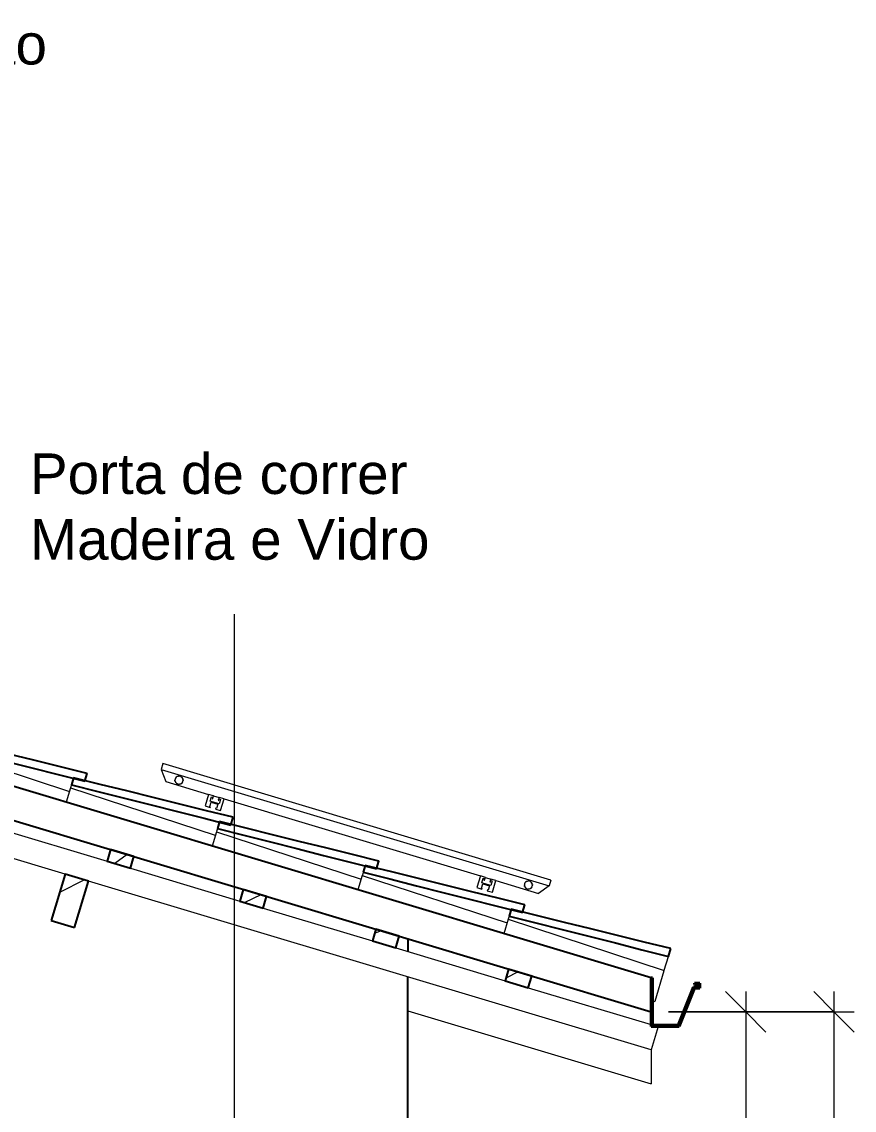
# Model space of a CAD drawing. Header units: millimetres. Extents: x -50912 to 58751, y -45352 to 5553.
# Drawn here: x 41013 to 43067, y 2457 to 5141 of the extents above; entities that cross this region are included whole.
import ezdxf

# ---------------------------------------------------------------- set-up
doc = ezdxf.new("R2010")
doc.units = ezdxf.units.MM
for name, color, linetype, lineweight in [('A-ANNO-DIMS', 211, 'Continuous', 9), ('A-ANNO-DIMS-50', 211, 'Continuous', 9), ('A-GENM', 13, 'Continuous', 9), ('A-GLAZ-CURT', 52, 'Continuous', 9), ('A-GLAZ-CWMG', 51, 'Continuous', 9), ('A-ROOF', 132, 'Continuous', 9), ('A-ROOF-MCUT', 132, 'Continuous', 40), ('A-ROOF-OTLN', 132, 'Continuous', 9), ('A-WALL', 113, 'Continuous', 25), ('G-ANNO-TEXT', 231, 'Continuous', 9), ('P-SANR-FIXT', 6, 'Continuous', 9)]:
    doc.layers.add(name, color=color, linetype=linetype, lineweight=lineweight)
doc.styles.add('@Arial Unicode MS', font='ARIALUNI.TTF', dxfattribs={"height": 100})
doc.styles.add('Arial_1', font='arial.ttf', dxfattribs={"height": 100})
doc.dimstyles.new('CRT_-__Metros_-_Linha_de_chamada_3_5_mm_1', dxfattribs={"dimscale": 304.8, "dimtxt": 100.584485, "dimasz": 0.328084, "dimexe": 0.164042, "dimexo": 0.0625, "dimgap": 0.082021, "dimtad": 1, "dimlfac": 0.001, "dimrnd": 0.01, "dimzin": 0, "dimdsep": 46, "dimtxsty": '@Arial Unicode MS', "dimblk1": 'OBLIQUE', "dimblk2": 'OBLIQUE', "dimsah": 1, "dimcen": 0.09, "dimdle": 0.164042, "dimazin": 0, "dimtfac": 1, "dimtdec": 4, "dimtix": 1, "dimtmove": 0, "dimatfit": 3, "dimfxl": 0.984252, "dimfxlon": 1, "dimtvp": 1, "dimtolj": 1, "dimtzin": 0, "dimarcsym": 2})
pattern_1 = [(216.87, (-40199.62, 2625.76), (761.9991, 508.00136), [127, -1143]), (206.565, (-40047.22, 2549.56), (-254.0006, -253.9997), [283.981, -283.981]), (198.435, (-40047.22, 2422.56), (-507.9998, -254.0006), [160.644, -642.575])]

# ---------------------------------------------------------------- blocks, each defined once
blk = doc.blocks.new('Rectangular Mullion - Ripa-3868370-D')
at = {"layer": 'A-GLAZ-CWMG'}
h = blk.add_hatch(dxfattribs=at)
h.set_pattern_fill('FP_16', color=256, style=0, pattern_type=2)
h.set_pattern_definition(pattern_1)
h.paths.add_polyline_path([(-36772.5, 2759.5), (-36763.9, 2788.3), (-36821.3, 2805.5), (-36830, 2776.8)])
at = {"layer": 'A-GLAZ-CWMG', "lineweight": 25}
for p, q in [((-36821.3, 2805.5), (-36830, 2776.8)), ((-36763.9, 2788.3), (-36821.3, 2805.5)), ((-36830, 2776.8), (-36772.5, 2759.5)), ((-36772.5, 2759.5), (-36763.9, 2788.3))]:
    blk.add_line(p, q, dxfattribs=at)
blk = doc.blocks.new('Rectangular Mullion - Ripa-V76-D')
at = {"layer": 'A-GLAZ-CWMG'}
h = blk.add_hatch(dxfattribs=at)
h.set_pattern_fill('FP_16', color=256, style=0, pattern_type=2)
h.set_pattern_definition(pattern_1)
h.paths.add_polyline_path([(-37099.8, 2857.7), (-37091.2, 2886.5), (-37148.6, 2903.7), (-37157.2, 2875)])
at = {"layer": 'A-GLAZ-CWMG', "lineweight": 25}
for p, q in [((-37148.6, 2903.7), (-37157.2, 2875)), ((-37091.2, 2886.5), (-37148.6, 2903.7)), ((-37157.2, 2875), (-37099.8, 2857.7)), ((-37099.8, 2857.7), (-37091.2, 2886.5))]:
    blk.add_line(p, q, dxfattribs=at)
blk = doc.blocks.new('Rectangular Mullion - Ripa-V77-D')
at = {"layer": 'A-GLAZ-CWMG'}
h = blk.add_hatch(dxfattribs=at)
h.set_pattern_fill('FP_16', color=256, style=0, pattern_type=2)
h.set_pattern_definition(pattern_1)
h.paths.add_polyline_path([(-37427, 2955.9), (-37419, 2984.8), (-37475.9, 3001.9), (-37484.5, 2973.1), (-37448.5, 2962.3)])
at = {"layer": 'A-GLAZ-CWMG', "lineweight": 25}
for p, q in [((-37475.9, 3001.9), (-37484.5, 2973.1)), ((-37418.4, 2984.6), (-37475.9, 3001.9)), ((-37427, 2955.9), (-37418.4, 2984.6)), ((-37484.5, 2973.1), (-37427, 2955.9))]:
    blk.add_line(p, q, dxfattribs=at)
blk = doc.blocks.new('Rectangular Mullion - Ripa-V78-D')
at = {"layer": 'A-GLAZ-CWMG'}
h = blk.add_hatch(dxfattribs=at)
h.set_pattern_fill('FP_16', color=256, style=0, pattern_type=2)
h.set_pattern_definition(pattern_1)
h.paths.add_polyline_path([(-37754.3, 3054.1), (-37745.7, 3082.8), (-37803.2, 3100.1), (-37811.8, 3071.3), (-37773.5, 3059.8)])
at = {"layer": 'A-GLAZ-CWMG', "lineweight": 25}
for p, q in [((-37803.2, 3100.1), (-37811.8, 3071.3)), ((-37745.7, 3082.8), (-37803.2, 3100.1)), ((-37811.8, 3071.3), (-37754.3, 3054.1)), ((-37754.3, 3054.1), (-37745.7, 3082.8))]:
    blk.add_line(p, q, dxfattribs=at)
blk = doc.blocks.new('Rectangular Mullion - Caibro-3868449-D')
at = {"layer": 'A-GLAZ-CWMG'}
for p, q in [((-37915.4, 3039.8), (-39320.9, 3461.4)), ((-38081.6, 3152.3), (-37811.8, 3071.3)), ((-37754.3, 3054.1), (-37484.5, 2973.1)), ((-36469.7, 2606), (-37857.9, 3022.5)), ((-37427, 2955.9), (-37157.2, 2875)), ((-37099.8, 2857.7), (-36830, 2776.8)), ((-36772.5, 2759.5), (-36469.7, 2668.7)), ((-36452.4, 2663.5), (-36469.7, 2606)), ((-36466.5, 2667.7), (-36463.3, 2666.8))]:
    blk.add_line(p, q, dxfattribs=at)
blk = doc.blocks.new('Rectangular Mullion - Terça-3868470-D')
at = {"layer": 'A-GLAZ-CWMG'}
h = blk.add_hatch(dxfattribs=at)
h.set_pattern_fill('FP_16', color=256, style=0, pattern_type=2)
h.set_pattern_definition(pattern_1)
h.paths.add_polyline_path([(-37892.4, 2907.6), (-37857.9, 3022.5), (-37915.4, 3039.8), (-37949.9, 2924.8), (-37921.2, 2916.2)])
at = {"layer": 'A-GLAZ-CWMG', "lineweight": 25}
for p, q in [((-37915.4, 3039.8), (-37949.9, 2924.8)), ((-37857.9, 3022.5), (-37915.4, 3039.8)), ((-37892.4, 2907.6), (-37857.9, 3022.5)), ((-37949.9, 2924.8), (-37892.4, 2907.6))]:
    blk.add_line(p, q, dxfattribs=at)
blk = doc.blocks.new('CRT_HDR_AQC_Placa solar para telhado - 1_00 x 0_96-3871115-D')
at = {"layer": 'A-GENM'}
for p, q in [((-37674.4, 3312), (-37678.7, 3297.6)), ((-36716.6, 3024.6), (-37674.4, 3312)), ((-37678.7, 3297.6), (-36720.9, 3010.3)), ((-37678.7, 3297.6), (-37666.7, 3267.9)), ((-37643.1, 3276.2), (-37641.8, 3278)), ((-37638.1, 3280.6), (-37637.3, 3280.9)), ((-37636, 3281.2), (-37633.7, 3281.3)), ((-37629.5, 3280), (-37627.7, 3278.7)), ((-37626.7, 3277.7), (-37626.2, 3277)), ((-37625.1, 3275), (-37624.8, 3274.2)), ((-37666.7, 3267.9), (-37561.4, 3236.3)), ((-37644.3, 3269.7), (-37644.4, 3272)), ((-37643.7, 3267.6), (-37644, 3268.4)), ((-37642.1, 3264.9), (-37642.6, 3265.6)), ((-37639.3, 3262.6), (-37641.1, 3263.9)), ((-37633.2, 3261.4), (-37635.1, 3261.3)), ((-37630.7, 3262), (-37631.5, 3261.7)), ((-37625.8, 3266.2), (-37626.8, 3264.8)), ((-37624.5, 3272.8), (-37624.4, 3270.6)), ((-37548.9, 3232.6), (-37535.5, 3228.6)), ((-37523.1, 3224.8), (-36890.9, 3035.2)), ((-36878.5, 3031.5), (-36865, 3027.4)), ((-36852.6, 3023.7), (-36747.2, 2992.1)), ((-36782.2, 3011.1), (-36782.3, 3013.3)), ((-36781.7, 3009.1), (-36781.9, 3009.8)), ((-36781.1, 3017.6), (-36780.1, 3019)), ((-36780, 3006.3), (-36780.6, 3007)), ((-36778.8, 3020.3), (-36778.1, 3020.9)), ((-36776.1, 3021.9), (-36775.2, 3022.2)), ((-36773.9, 3022.5), (-36771.7, 3022.6)), ((-36767.4, 3021.4), (-36765.6, 3020.1)), ((-36763.7, 3007.7), (-36765, 3005.9)), ((-36764.7, 3019.1), (-36764.1, 3018.4)), ((-36763.1, 3016.4), (-36762.8, 3015.5)), ((-36762.5, 3014.2), (-36762.4, 3012)), ((-36720.9, 3010.3), (-36747.2, 2992.1)), ((-36716.6, 3024.6), (-36720.9, 3010.3)), ((-36777.3, 3004), (-36779.1, 3005.3)), ((-36770.8, 3002.8), (-36773, 3002.7)), ((-36765.9, 3005), (-36766.7, 3004.5))]:
    blk.add_line(p, q, dxfattribs=at)
for centre, start, end in [((-37634.4, 3271.3), 343.3008, 163.3008), ((-37634.4, 3271.3), 163.3008, 343.3008), ((-36772.4, 3012.7), 163.3008, 343.3008), ((-36772.4, 3012.7), 343.3008, 163.3008)]:
    blk.add_arc(centre, 10, start, end, dxfattribs=at)
blk = doc.blocks.new('Trilho para Coletor Solar - Trilho para Coletor Solar-3871176-D')
at = {"layer": 'A-GENM'}
for p, q in [((-37561.4, 3236.3), (-37570, 3207.6)), ((-37548.9, 3232.6), (-37561.4, 3236.3)), ((-37557.5, 3219.3), (-37554.2, 3230.5)), ((-37554.2, 3230.5), (-37551.3, 3229.6)), ((-37551.3, 3229.6), (-37552.4, 3226)), ((-37552.4, 3226), (-37551, 3225.6)), ((-37551, 3225.6), (-37548.9, 3232.6)), ((-37535.5, 3228.6), (-37537.6, 3221.6)), ((-37537.6, 3221.6), (-37536.2, 3221.2)), ((-37536.2, 3221.2), (-37535.2, 3224.8)), ((-37532.3, 3223.9), (-37535.6, 3212.8)), ((-37523.1, 3224.8), (-37535.5, 3228.6)), ((-37535.2, 3224.8), (-37532.3, 3223.9)), ((-37531.7, 3196.1), (-37523.1, 3224.8)), ((-37570, 3207.6), (-37557.3, 3203.8)), ((-37558.3, 3206.2), (-37555.1, 3217)), ((-37556.7, 3205.7), (-37558.3, 3206.2)), ((-37546.6, 3216), (-37557.5, 3219.3)), ((-37557.3, 3203.8), (-37556.7, 3205.7)), ((-37555.1, 3217), (-37547, 3214.5)), ((-37547, 3214.5), (-37539, 3212.1)), ((-37535.6, 3212.8), (-37546.6, 3216)), ((-37543.8, 3201.8), (-37544.4, 3199.9)), ((-37544.4, 3199.9), (-37531.7, 3196.1)), ((-37542.2, 3201.3), (-37543.8, 3201.8)), ((-37539, 3212.1), (-37542.2, 3201.3))]:
    blk.add_line(p, q, dxfattribs=at)
blk = doc.blocks.new('COLONIAL BASE - COLONIAL BASE-3874429-D')
at = {"layer": 'A-GLAZ-CURT', "lineweight": 25}
for p, q in [((-36814.7, 2953), (-36819.8, 2936.1)), ((-36426.8, 2836.6), (-36421, 2855.9))]:
    blk.add_line(p, q, dxfattribs=at)
at = {"layer": 'A-GLAZ-CURT'}
for p, q in [((-36814.5, 2953.5), (-36420.9, 2856.3)), ((-36819.7, 2936.2), (-36822, 2928.8)), ((-36421, 2855.9), (-36420.9, 2856.3)), ((-36437, 2802.6), (-36426.8, 2836.5))]:
    blk.add_line(p, q, dxfattribs=at)
at = {"layer": 'A-GLAZ-CURT', "lineweight": 25, "flags": 128}
for points in [[(-36421, 2855.9), (-36486.6, 2872), (-36552.2, 2888.2), (-36617.9, 2904.4), (-36683.5, 2920.6), (-36749.1, 2936.8), (-36814.7, 2953)], [(-36819.8, 2936.1), (-36754.3, 2919.6), (-36688.8, 2903), (-36623.3, 2886.4), (-36557.8, 2869.8), (-36492.3, 2853.2), (-36426.8, 2836.6)]]:
    blk.add_lwpolyline(points, dxfattribs=at)
blk = doc.blocks.new('COLONIAL BASE - COLONIAL BASE-V100-D')
at = {"layer": 'A-GLAZ-CURT'}
for p, q in [((-36822.1, 2928.2), (-36832.9, 2892.2)), ((-36822.1, 2928.2), (-36437.1, 2802.3)), ((-36786.2, 2946.5), (-36420.9, 2856.3)), ((-36459.9, 2726.4), (-36437.1, 2802.3)), ((-36466.5, 2727.2), (-36460.1, 2725.6))]:
    blk.add_line(p, q, dxfattribs=at)
blk = doc.blocks.new('COLONIAL BASE - COLONIAL BASE-V101-D')
at = {"layer": 'A-GLAZ-CURT'}
for p, q in [((-36786.2, 2946.5), (-36420.9, 2856.3)), ((-36466.5, 2727.2), (-36460.1, 2725.6)), ((-36459.9, 2726.4), (-36459.9, 2726.4))]:
    blk.add_line(p, q, dxfattribs=at)
blk = doc.blocks.new('COLONIAL BASE - COLONIAL BASE-V102-D')
at = {"layer": 'A-GLAZ-CURT', "lineweight": 25}
for p, q in [((-37174.7, 3061), (-37179.8, 3044.1)), ((-36786.8, 2944.6), (-36781, 2963.9))]:
    blk.add_line(p, q, dxfattribs=at)
at = {"layer": 'A-GLAZ-CURT'}
for p, q in [((-37174.5, 3061.5), (-36780.9, 2964.3)), ((-37179.7, 3044.2), (-37182, 3036.7)), ((-36781, 2963.9), (-36780.9, 2964.3))]:
    blk.add_line(p, q, dxfattribs=at)
at = {"layer": 'A-GLAZ-CURT', "lineweight": 25, "flags": 128}
for points in [[(-36781, 2963.9), (-36846.6, 2980), (-36912.2, 2996.2), (-36977.9, 3012.4), (-37043.5, 3028.6), (-37109.1, 3044.8), (-37174.7, 3061)], [(-37179.8, 3044.1), (-37114.3, 3027.6), (-37048.8, 3011), (-36983.3, 2994.4), (-36917.8, 2977.8), (-36852.3, 2961.2), (-36786.8, 2944.6)]]:
    blk.add_lwpolyline(points, dxfattribs=at)
blk = doc.blocks.new('COLONIAL BASE - COLONIAL BASE-V103-D')
at = {"layer": 'A-GLAZ-CURT'}
for p, q in [((-37182.1, 3036.2), (-37192.8, 3000.6)), ((-37182.1, 3036.2), (-36824.8, 2919.3)), ((-37145.7, 3054.4), (-36780.9, 2964.3))]:
    blk.add_line(p, q, dxfattribs=at)
blk = doc.blocks.new('COLONIAL BASE - COLONIAL BASE-V104-D')
at = {"layer": 'A-GLAZ-CURT'}
blk.add_line((-37145.7, 3054.4), (-36780.9, 2964.3), dxfattribs=at)
blk = doc.blocks.new('COLONIAL BASE - COLONIAL BASE-V105-D')
at = {"layer": 'A-GLAZ-CURT', "lineweight": 25}
for p, q in [((-37534.7, 3169), (-37539.8, 3152.1)), ((-37146.8, 3052.6), (-37141, 3071.9))]:
    blk.add_line(p, q, dxfattribs=at)
at = {"layer": 'A-GLAZ-CURT'}
for p, q in [((-37534.5, 3169.5), (-37140.9, 3072.3)), ((-37539.7, 3152.2), (-37541.9, 3144.9)), ((-37141, 3071.9), (-37140.9, 3072.3))]:
    blk.add_line(p, q, dxfattribs=at)
at = {"layer": 'A-GLAZ-CURT', "lineweight": 25, "flags": 128}
for points in [[(-37141, 3071.9), (-37206.6, 3088), (-37272.2, 3104.2), (-37337.9, 3120.4), (-37403.5, 3136.6), (-37469.1, 3152.8), (-37534.7, 3169)], [(-37539.8, 3152.1), (-37474.3, 3135.6), (-37408.8, 3119), (-37343.3, 3102.4), (-37277.8, 3085.8), (-37212.3, 3069.2), (-37146.8, 3052.6)]]:
    blk.add_lwpolyline(points, dxfattribs=at)
blk = doc.blocks.new('COLONIAL BASE - COLONIAL BASE-V106-D')
at = {"layer": 'A-GLAZ-CURT'}
for p, q in [((-37542.1, 3144.2), (-37552.9, 3108.2)), ((-37542.1, 3144.2), (-37184.8, 3027.3)), ((-37506.2, 3162.5), (-37140.9, 3072.3))]:
    blk.add_line(p, q, dxfattribs=at)
blk = doc.blocks.new('COLONIAL BASE - COLONIAL BASE-V107-D')
at = {"layer": 'A-GLAZ-CURT'}
blk.add_line((-37506.2, 3162.5), (-37140.9, 3072.3), dxfattribs=at)
blk = doc.blocks.new('COLONIAL BASE - COLONIAL BASE-V108-D')
at = {"layer": 'A-GLAZ-CURT', "lineweight": 25}
for p, q in [((-37894.7, 3277), (-37899.8, 3260.1)), ((-37506.8, 3160.6), (-37501, 3179.9))]:
    blk.add_line(p, q, dxfattribs=at)
at = {"layer": 'A-GLAZ-CURT'}
for p, q in [((-37894.5, 3277.5), (-37500.9, 3180.3)), ((-37899.7, 3260.3), (-37902, 3252.7)), ((-37501, 3179.9), (-37500.9, 3180.3))]:
    blk.add_line(p, q, dxfattribs=at)
at = {"layer": 'A-GLAZ-CURT', "lineweight": 25, "flags": 128}
for points in [[(-37501, 3179.9), (-37566.6, 3196), (-37632.2, 3212.2), (-37697.9, 3228.4), (-37763.5, 3244.6), (-37829.1, 3260.8), (-37894.7, 3277)], [(-37899.8, 3260.1), (-37834.3, 3243.6), (-37768.8, 3227), (-37703.3, 3210.4), (-37637.8, 3193.8), (-37572.3, 3177.2), (-37506.8, 3160.6)]]:
    blk.add_lwpolyline(points, dxfattribs=at)
blk = doc.blocks.new('COLONIAL BASE - COLONIAL BASE-V109-D')
at = {"layer": 'A-GLAZ-CURT'}
for p, q in [((-37902.1, 3252.2), (-37912.8, 3216.7)), ((-37902.1, 3252.2), (-37544.8, 3135.3)), ((-37865.8, 3270.4), (-37500.9, 3180.3))]:
    blk.add_line(p, q, dxfattribs=at)
blk = doc.blocks.new('COLONIAL BASE - COLONIAL BASE-V110-D')
at = {"layer": 'A-GLAZ-CURT'}
blk.add_line((-37865.8, 3270.4), (-37500.9, 3180.3), dxfattribs=at)
blk = doc.blocks.new('COLONIAL BASE - COLONIAL BASE-V111-D')
at = {"layer": 'A-GLAZ-CURT', "lineweight": 25}
for p, q in [((-38254.7, 3385), (-38259.8, 3368.1)), ((-37866.8, 3268.6), (-37861, 3287.9))]:
    blk.add_line(p, q, dxfattribs=at)
at = {"layer": 'A-GLAZ-CURT'}
for p, q in [((-38254.5, 3385.5), (-37860.9, 3288.3)), ((-38259.7, 3368.2), (-38261.9, 3361)), ((-37861, 3287.9), (-37860.9, 3288.3))]:
    blk.add_line(p, q, dxfattribs=at)
at = {"layer": 'A-GLAZ-CURT', "lineweight": 25, "flags": 128}
for points in [[(-37861, 3287.9), (-37926.6, 3304), (-37992.2, 3320.2), (-38057.9, 3336.4), (-38123.5, 3352.6), (-38189.1, 3368.8), (-38254.7, 3385)], [(-38259.8, 3368.1), (-38194.3, 3351.6), (-38128.8, 3335), (-38063.3, 3318.4), (-37997.8, 3301.8), (-37932.3, 3285.2), (-37866.8, 3268.6)]]:
    blk.add_lwpolyline(points, dxfattribs=at)
blk = doc.blocks.new('COLONIAL BASE - COLONIAL BASE-V112-D')
at = {"layer": 'A-GLAZ-CURT'}
for p, q in [((-38262.1, 3360.2), (-38272.9, 3324.2)), ((-38262.1, 3360.2), (-37904.9, 3243.4)), ((-38226.2, 3378.5), (-37860.9, 3288.3))]:
    blk.add_line(p, q, dxfattribs=at)
blk = doc.blocks.new('DIMBLOCK80-D')
at = {"layer": 'A-ANNO-DIMS-50', "lineweight": 18}
for p, q in [((42799.1, 2700), (42749.1, 2750)), ((42799.1, 2700), (42849.1, 2650)), ((42799.1, 200), (42749.1, 250)), ((42799.1, 200), (42849.1, 150))]:
    blk.add_line(p, q, dxfattribs=at)
at = {"layer": 'A-ANNO-DIMS-50'}
for p, q in [((42799.1, 2750), (42799.1, 200)), ((42608.9, 2700), (42849.1, 2700)), ((42799.1, 2700), (42608.9, 2700)), ((41893, 200), (42849.1, 200)), ((42799.1, 200), (41893, 200))]:
    blk.add_line(p, q, dxfattribs=at)
at = {"layer": 'A-ANNO-DIMS-50', "color": 0, "insert": (42644.3, 1314.7), "char_height": 100, "width": 324.675, "attachment_point": 1, "rotation": 90, "line_spacing_factor": 1.117605, "style": '@Arial Unicode MS'}
blk.add_mtext('2,50', dxfattribs=at)
blk = doc.blocks.new('_Oblique')
at = {"color": 0, "linetype": 'ByBlock', "lineweight": -2}
blk.add_line((-0.5, -0.5), (0.5, 0.5), dxfattribs=at)
blk = doc.blocks.new('DIMBLOCK84-D')
at = {"layer": 'A-ANNO-DIMS-50', "lineweight": 18}
for p, q in [((43017, 2700), (42967, 2750)), ((43017, 2700), (43067, 2650)), ((43017, 0), (42967, 50)), ((43017, 0), (43067, -50))]:
    blk.add_line(p, q, dxfattribs=at)
at = {"layer": 'A-ANNO-DIMS-50'}
for p, q in [((43017, 2750), (43017, -50)), ((42717, 2700), (43067, 2700)), ((43017, 2700), (42717, 2700)), ((42717, 0), (43067, 0)), ((43017, 0), (42717, 0))]:
    blk.add_line(p, q, dxfattribs=at)
at = {"layer": 'A-ANNO-DIMS-50', "color": 0, "insert": (42862.2, 1214.7), "char_height": 100, "width": 324.675, "attachment_point": 1, "rotation": 90, "line_spacing_factor": 1.117605, "style": '@Arial Unicode MS'}
blk.add_mtext('2,70', dxfattribs=at)

msp = doc.modelspace()

# ---------------------------------------------------------------- linework, layer by layer
at = {"layer": 'A-ROOF', "lineweight": 25}
for p, q in [((35365.691, 4860), (42565.691, 2700)), ((42565.691, 2783.522), (37156.849, 4406.175))]:
    msp.add_line(p, q, dxfattribs=at)
at = {"layer": 'A-ROOF-MCUT'}
for p, q in [((42568.866, 2783.522), (42565.691, 2783.522)), ((42565.691, 2783.522), (42565.691, 2663.61)), ((42568.866, 2666.785), (42568.866, 2783.522)), ((42685.691, 2770.822), (42672.991, 2770.822)), ((42672.991, 2770.822), (42672.991, 2767.647)), ((42672.991, 2767.647), (42682.516, 2767.647)), ((42682.516, 2767.647), (42682.516, 2761.297)), ((42685.691, 2758.122), (42685.691, 2770.822)), ((42670.629, 2761.297), (42632.529, 2666.785)), ((42634.891, 2663.61), (42672.991, 2758.122)), ((42682.516, 2761.297), (42670.629, 2761.297)), ((42672.991, 2758.122), (42685.691, 2758.122)), ((42565.691, 2663.61), (42634.891, 2663.61)), ((42632.529, 2666.785), (42568.866, 2666.785))]:
    msp.add_line(p, q, dxfattribs=at)
at = {"layer": 'A-ROOF-OTLN'}
for p in [(41965.691, 2702.515), (42565.691, 2606.037)]:
    msp.add_line(p, (42565.691, 2522.515), dxfattribs=at)
at = {"layer": 'A-WALL'}
for p, q in [((41965.691, 2880), (41965.691, 2848.679)), ((41965.691, 0), (41965.691, 2786.037))]:
    msp.add_line(p, q, dxfattribs=at)
at = {"layer": 'G-ANNO-TEXT', "color": 7}
msp.add_line((41537.503, 1916.047), (41537.503, 3680.283), dxfattribs=at)

# ---------------------------------------------------------------- block references
at = {"layer": 'A-GENM', "color": 7}
for p in [(79035.342, 0), (79705.82, -201.144)]:
    msp.add_blockref('Trilho para Coletor Solar - Trilho para Coletor Solar-3871176-D', p, dxfattribs=at)
at = {"layer": 'A-GLAZ-CURT'}
for name, p in [('COLONIAL BASE - COLONIAL BASE-V111-D', (79035.342, 0)), ('COLONIAL BASE - COLONIAL BASE-V112-D', (79035.342, 0)), ('COLONIAL BASE - COLONIAL BASE-V107-D', (78315.342, 216)), ('COLONIAL BASE - COLONIAL BASE-V107-D', (78315.342, 216)), ('COLONIAL BASE - COLONIAL BASE-V107-D', (78315.342, 216)), ('COLONIAL BASE - COLONIAL BASE-V107-D', (78315.342, 216)), ('COLONIAL BASE - COLONIAL BASE-V107-D', (78315.342, 216)), ('COLONIAL BASE - COLONIAL BASE-V107-D', (78315.342, 216)), ('COLONIAL BASE - COLONIAL BASE-V107-D', (78315.342, 216)), ('COLONIAL BASE - COLONIAL BASE-V107-D', (78315.342, 216)), ('COLONIAL BASE - COLONIAL BASE-V107-D', (78315.342, 216)), ('COLONIAL BASE - COLONIAL BASE-V107-D', (78315.342, 216)), ('COLONIAL BASE - COLONIAL BASE-V107-D', (78315.342, 216)), ('COLONIAL BASE - COLONIAL BASE-V107-D', (78315.342, 216)), ('COLONIAL BASE - COLONIAL BASE-V107-D', (78315.342, 216)), ('COLONIAL BASE - COLONIAL BASE-V107-D', (78315.342, 216)), ('COLONIAL BASE - COLONIAL BASE-V107-D', (78315.342, 216)), ('COLONIAL BASE - COLONIAL BASE-V107-D', (78315.342, 216)), ('COLONIAL BASE - COLONIAL BASE-V107-D', (78315.342, 216)), ('COLONIAL BASE - COLONIAL BASE-V107-D', (78315.342, 216)), ('COLONIAL BASE - COLONIAL BASE-V107-D', (78315.342, 216)), ('COLONIAL BASE - COLONIAL BASE-V107-D', (78315.342, 216)), ('COLONIAL BASE - COLONIAL BASE-V107-D', (78315.342, 216)), ('COLONIAL BASE - COLONIAL BASE-V107-D', (78315.342, 216)), ('COLONIAL BASE - COLONIAL BASE-V107-D', (78315.342, 216)), ('COLONIAL BASE - COLONIAL BASE-V107-D', (78315.342, 216)), ('COLONIAL BASE - COLONIAL BASE-V107-D', (78315.342, 216)), ('COLONIAL BASE - COLONIAL BASE-V108-D', (79035.342, 0)), ('COLONIAL BASE - COLONIAL BASE-V109-D', (79035.342, 0)), ('COLONIAL BASE - COLONIAL BASE-V110-D', (79035.342, 0)), ('COLONIAL BASE - COLONIAL BASE-V110-D', (79035.342, 0)), ('COLONIAL BASE - COLONIAL BASE-V110-D', (79035.342, 0)), ('COLONIAL BASE - COLONIAL BASE-V110-D', (79035.342, 0)), ('COLONIAL BASE - COLONIAL BASE-V110-D', (79035.342, 0)), ('COLONIAL BASE - COLONIAL BASE-V110-D', (79035.342, 0)), ('COLONIAL BASE - COLONIAL BASE-V110-D', (79035.342, 0)), ('COLONIAL BASE - COLONIAL BASE-V110-D', (79035.342, 0)), ('COLONIAL BASE - COLONIAL BASE-V110-D', (79035.342, 0)), ('COLONIAL BASE - COLONIAL BASE-V110-D', (79035.342, 0)), ('COLONIAL BASE - COLONIAL BASE-V110-D', (79035.342, 0)), ('COLONIAL BASE - COLONIAL BASE-V110-D', (79035.342, 0)), ('COLONIAL BASE - COLONIAL BASE-V110-D', (79035.342, 0)), ('COLONIAL BASE - COLONIAL BASE-V110-D', (79035.342, 0)), ('COLONIAL BASE - COLONIAL BASE-V110-D', (79035.342, 0)), ('COLONIAL BASE - COLONIAL BASE-V110-D', (79035.342, 0)), ('COLONIAL BASE - COLONIAL BASE-V110-D', (79035.342, 0)), ('COLONIAL BASE - COLONIAL BASE-V110-D', (79035.342, 0)), ('COLONIAL BASE - COLONIAL BASE-V110-D', (79035.342, 0)), ('COLONIAL BASE - COLONIAL BASE-V110-D', (79035.342, 0)), ('COLONIAL BASE - COLONIAL BASE-V110-D', (79035.342, 0)), ('COLONIAL BASE - COLONIAL BASE-V110-D', (79035.342, 0)), ('COLONIAL BASE - COLONIAL BASE-V110-D', (79035.342, 0)), ('COLONIAL BASE - COLONIAL BASE-V110-D', (79035.342, 0)), ('COLONIAL BASE - COLONIAL BASE-V110-D', (79035.342, 0)), ('COLONIAL BASE - COLONIAL BASE-V105-D', (79035.342, 0)), ('COLONIAL BASE - COLONIAL BASE-V106-D', (79035.342, 0)), ('COLONIAL BASE - COLONIAL BASE-V107-D', (79035.342, 0)), ('COLONIAL BASE - COLONIAL BASE-V107-D', (79035.342, 0)), ('COLONIAL BASE - COLONIAL BASE-V107-D', (79035.342, 0)), ('COLONIAL BASE - COLONIAL BASE-V107-D', (79035.342, 0)), ('COLONIAL BASE - COLONIAL BASE-V107-D', (79035.342, 0)), ('COLONIAL BASE - COLONIAL BASE-V107-D', (79035.342, 0)), ('COLONIAL BASE - COLONIAL BASE-V107-D', (79035.342, 0)), ('COLONIAL BASE - COLONIAL BASE-V107-D', (79035.342, 0)), ('COLONIAL BASE - COLONIAL BASE-V107-D', (79035.342, 0)), ('COLONIAL BASE - COLONIAL BASE-V107-D', (79035.342, 0)), ('COLONIAL BASE - COLONIAL BASE-V107-D', (79035.342, 0)), ('COLONIAL BASE - COLONIAL BASE-V107-D', (79035.342, 0)), ('COLONIAL BASE - COLONIAL BASE-V107-D', (79035.342, 0)), ('COLONIAL BASE - COLONIAL BASE-V107-D', (79035.342, 0)), ('COLONIAL BASE - COLONIAL BASE-V107-D', (79035.342, 0)), ('COLONIAL BASE - COLONIAL BASE-V107-D', (79035.342, 0)), ('COLONIAL BASE - COLONIAL BASE-V107-D', (79035.342, 0)), ('COLONIAL BASE - COLONIAL BASE-V107-D', (79035.342, 0)), ('COLONIAL BASE - COLONIAL BASE-V107-D', (79035.342, 0)), ('COLONIAL BASE - COLONIAL BASE-V107-D', (79035.342, 0)), ('COLONIAL BASE - COLONIAL BASE-V107-D', (79035.342, 0)), ('COLONIAL BASE - COLONIAL BASE-V107-D', (79035.342, 0)), ('COLONIAL BASE - COLONIAL BASE-V107-D', (79035.342, 0)), ('COLONIAL BASE - COLONIAL BASE-V107-D', (79035.342, 0)), ('COLONIAL BASE - COLONIAL BASE-V107-D', (79035.342, 0)), ('COLONIAL BASE - COLONIAL BASE-V102-D', (79035.342, 0)), ('COLONIAL BASE - COLONIAL BASE-V103-D', (79035.342, 0)), ('COLONIAL BASE - COLONIAL BASE-V104-D', (79035.342, 0)), ('COLONIAL BASE - COLONIAL BASE-V104-D', (79035.342, 0)), ('COLONIAL BASE - COLONIAL BASE-V104-D', (79035.342, 0)), ('COLONIAL BASE - COLONIAL BASE-V104-D', (79035.342, 0)), ('COLONIAL BASE - COLONIAL BASE-V104-D', (79035.342, 0)), ('COLONIAL BASE - COLONIAL BASE-V104-D', (79035.342, 0)), ('COLONIAL BASE - COLONIAL BASE-V104-D', (79035.342, 0)), ('COLONIAL BASE - COLONIAL BASE-V104-D', (79035.342, 0)), ('COLONIAL BASE - COLONIAL BASE-V104-D', (79035.342, 0)), ('COLONIAL BASE - COLONIAL BASE-V104-D', (79035.342, 0)), ('COLONIAL BASE - COLONIAL BASE-V104-D', (79035.342, 0)), ('COLONIAL BASE - COLONIAL BASE-V104-D', (79035.342, 0)), ('COLONIAL BASE - COLONIAL BASE-V104-D', (79035.342, 0)), ('COLONIAL BASE - COLONIAL BASE-V104-D', (79035.342, 0)), ('COLONIAL BASE - COLONIAL BASE-V104-D', (79035.342, 0)), ('COLONIAL BASE - COLONIAL BASE-V104-D', (79035.342, 0)), ('COLONIAL BASE - COLONIAL BASE-V104-D', (79035.342, 0)), ('COLONIAL BASE - COLONIAL BASE-V104-D', (79035.342, 0)), ('COLONIAL BASE - COLONIAL BASE-V104-D', (79035.342, 0)), ('COLONIAL BASE - COLONIAL BASE-V104-D', (79035.342, 0)), ('COLONIAL BASE - COLONIAL BASE-V104-D', (79035.342, 0)), ('COLONIAL BASE - COLONIAL BASE-V104-D', (79035.342, 0)), ('COLONIAL BASE - COLONIAL BASE-V104-D', (79035.342, 0)), ('COLONIAL BASE - COLONIAL BASE-V104-D', (79035.342, 0)), ('COLONIAL BASE - COLONIAL BASE-V104-D', (79035.342, 0)), ('COLONIAL BASE - COLONIAL BASE-3874429-D', (79035.342, 0)), ('COLONIAL BASE - COLONIAL BASE-V100-D', (79035.342, 0)), ('COLONIAL BASE - COLONIAL BASE-V101-D', (79035.342, 0)), ('COLONIAL BASE - COLONIAL BASE-V101-D', (79035.342, 0)), ('COLONIAL BASE - COLONIAL BASE-V101-D', (79035.342, 0)), ('COLONIAL BASE - COLONIAL BASE-V101-D', (79035.342, 0)), ('COLONIAL BASE - COLONIAL BASE-V101-D', (79035.342, 0)), ('COLONIAL BASE - COLONIAL BASE-V101-D', (79035.342, 0)), ('COLONIAL BASE - COLONIAL BASE-V101-D', (79035.342, 0)), ('COLONIAL BASE - COLONIAL BASE-V101-D', (79035.342, 0)), ('COLONIAL BASE - COLONIAL BASE-V101-D', (79035.342, 0)), ('COLONIAL BASE - COLONIAL BASE-V101-D', (79035.342, 0)), ('COLONIAL BASE - COLONIAL BASE-V101-D', (79035.342, 0)), ('COLONIAL BASE - COLONIAL BASE-V101-D', (79035.342, 0)), ('COLONIAL BASE - COLONIAL BASE-V101-D', (79035.342, 0)), ('COLONIAL BASE - COLONIAL BASE-V101-D', (79035.342, 0)), ('COLONIAL BASE - COLONIAL BASE-V101-D', (79035.342, 0)), ('COLONIAL BASE - COLONIAL BASE-V101-D', (79035.342, 0)), ('COLONIAL BASE - COLONIAL BASE-V101-D', (79035.342, 0)), ('COLONIAL BASE - COLONIAL BASE-V101-D', (79035.342, 0)), ('COLONIAL BASE - COLONIAL BASE-V101-D', (79035.342, 0)), ('COLONIAL BASE - COLONIAL BASE-V101-D', (79035.342, 0)), ('COLONIAL BASE - COLONIAL BASE-V101-D', (79035.342, 0)), ('COLONIAL BASE - COLONIAL BASE-V101-D', (79035.342, 0)), ('COLONIAL BASE - COLONIAL BASE-V101-D', (79035.342, 0)), ('COLONIAL BASE - COLONIAL BASE-V101-D', (79035.342, 0)), ('COLONIAL BASE - COLONIAL BASE-V101-D', (79035.342, 0))]:
    msp.add_blockref(name, p, dxfattribs=at)
at = {"layer": 'A-GLAZ-CWMG'}
for name in ['Rectangular Mullion - Caibro-3868449-D', 'Rectangular Mullion - Ripa-V78-D', 'Rectangular Mullion - Terça-3868470-D', 'Rectangular Mullion - Ripa-V77-D', 'Rectangular Mullion - Ripa-V76-D', 'Rectangular Mullion - Ripa-3868370-D']:
    msp.add_blockref(name, (79035.342, 0), dxfattribs=at)
at = {"layer": 'P-SANR-FIXT', "color": 7}
msp.add_blockref('CRT_HDR_AQC_Placa solar para telhado - 1_00 x 0_96-3871115-D', (79035.342, 0), dxfattribs=at)

# ---------------------------------------------------------------- texts
at = {"layer": 'G-ANNO-TEXT', "color": 7, "char_height": 100, "attachment_point": 1, "style": 'Arial_1'}
for s, insert, width in [('Placa de captação', (39925.827, 5136.005), 1431.01219), ('Porta de correr', (41033.003, 4076.899), 1150.42156), ('Madeira e Vidro', (41033.003, 3914.842), 1218.565)]:
    msp.add_mtext(s, dxfattribs=dict(at, insert=insert, width=width))

# ---------------------------------------------------------------- dimensions: what is measured, and where the dimension line sits
at = {"layer": 'A-ANNO-DIMS'}
for base, p1, p2, override, picture, middle in [((42799.112, 200), (42608.877, 2700), (41892.992, 200), {"dimpost": '<>', "dimfxl": 2600.479029}, 'DIMBLOCK80-D', (42723.02, 1450)), ((43016.996, 0), (42716.996, 2700), (42716.996, 0), {"dimpost": '<>', "dimfxl": 2700}, 'DIMBLOCK84-D', (42940.905, 1350))]:
    dim = msp.add_linear_dim(base=base, p1=p1, p2=p2, angle=90, dimstyle='CRT_-__Metros_-_Linha_de_chamada_3_5_mm_1', override=override, dxfattribs=at)
    dim.commit()
    dim.dimension.update_dxf_attribs({"geometry": picture, "text_midpoint": middle})

doc.saveas('drawing.dxf')
